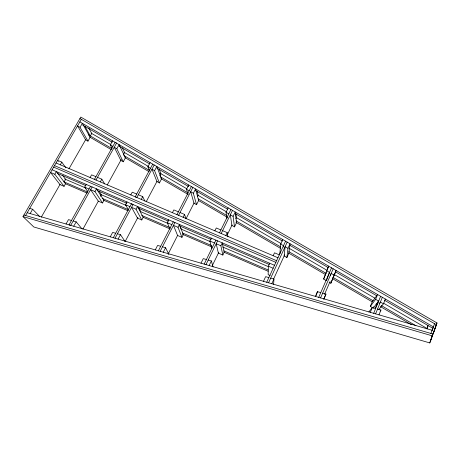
<?xml version="1.0" encoding="UTF-8"?>
<svg xmlns="http://www.w3.org/2000/svg" width="460" height="460" viewBox="0 0 460 460"><rect width="100%" height="100%" fill="white"/><g stroke="black" fill="none" stroke-linecap="round" stroke-linejoin="round"><path stroke-width="0.69" d="M269.709 263.246L268.352 266.19L268.151 274.654L270.112 275.505M273.631 284.332L273.936 279.053L270.698 278.122M282.733 239.528L280.652 244.041L279.887 253.448L280.456 252.218M283.377 247.031L283.504 245.697L280.652 244.041M286.873 257.537L287.977 248.302L290.047 243.771L288.851 253.201L286.873 257.537L284.148 255.944L285.119 246.64L287.977 248.302M426.903 328.894L427.949 325.473M427.225 328.589L427.995 326.088M429.761 342.924L437 322.949L80.787 117.076L23 216.602L33.81 226.981L429.761 342.924L437 322.949M430.41 341.211L432.808 334L23.914 215.027M432.199 330.355L433.372 326.882L79.862 121.888M316.095 295.676L317.469 291.651L320.769 292.6M433.251 333.718L436.327 324.731L79.948 118.513M326.445 280.692L323.644 279.053L328.589 266.121L327.428 269.387M326.272 272.659L323.644 279.053M326.68 280.059L329.509 272.464L326.571 270.756M430.876 333.442L434.573 323.714M330.452 275.321L331.177 273.435L334.127 275.149L330.838 283.262L329.159 282.279M323.823 299.397L325.95 294.101L322.644 293.146M375.607 313.858L382.346 297.292M378.988 314.841L380.943 310.011L377.568 309.034M378.632 309.655L383.445 303.841L385.382 299.052M370.34 306.372L375.642 299.305L377.591 294.538L372.209 301.817L370.34 306.372L373.227 308.062L373.761 306.757M375.113 308.413L378.223 301.317M373.687 313.306L380.621 296.292M370.317 312.323L372.289 307.504L375.653 308.482M324.495 294.423L330.136 281.365M323.897 298.85L325.95 294.101M334.127 275.149L336.133 270.491L330.838 283.262M318.711 297.344L331.522 267.823M320.591 297.89L333.19 268.789M315.41 296.384L317.469 291.651M268.559 282.785L287.195 242.115M273.384 279.507L284.648 254.857M271.802 283.728L273.936 279.053M266.719 282.25L285.579 241.178M273.177 255.731L274.522 252.81L279.3 254.851M263.482 281.313L265.627 276.655L268.858 277.587M234.508 226.901L236.543 222.692L235.238 211.991L233.099 216.373L234.508 226.901L231.88 225.36L230.345 214.774L233.099 216.373M222.835 255.047L224.175 252.287L222.255 242.857L220.852 245.743L222.835 255.047L218.385 253.121L216.183 243.731L220.852 245.743M225.831 235.508L227.223 232.651L222.571 230.667M212.347 265.535L218.799 252.264M227.453 234.462L232.07 224.963M235.876 218.701L236.405 217.614L235.917 213.561M209.139 265.535L211.37 260.958L208.208 260.044M204.177 264.097L215.912 240.137M219.506 232.806L230.931 209.49M205.971 264.615L217.591 240.856M221.179 233.519L232.49 210.392M211.813 248.475L209.858 241.011L211.266 238.142M214.872 230.822L216.269 227.982L220.903 229.954M201.02 263.177L203.262 258.612L206.419 259.526M227.01 218.276L226.038 212.267L228.189 207.897M181.936 237.348L183.304 234.64L179.463 224.48L178.02 227.309L181.936 237.348L177.577 235.462L173.46 225.342L178.02 227.309M196.535 204.677L198.617 200.566L195.546 188.974L193.361 193.257L196.535 204.677L193.97 203.182L190.681 191.693L193.361 193.257M183.137 217.269L184.564 214.463L180.021 212.531M168.118 254.087L177.675 235.267M186.018 218.845L194.114 202.9M197.65 196.454L198.191 195.391L197.139 191.366M163.271 252.224L165.571 247.71L162.472 246.813M158.401 250.809L173.265 221.818M176.956 214.624L191.354 186.541M160.166 251.321L174.903 222.519M178.589 215.326L192.872 187.421M170.022 229.074L167.273 222.68L168.722 219.868M172.419 212.692L173.857 209.904L178.388 211.836M155.302 249.906L157.613 245.41L160.712 246.307M187.921 194.022L186.495 189.255L188.686 184.995M159.419 182.965L161.54 178.946L156.802 166.503L154.571 170.689L159.419 182.965L156.923 181.505L151.961 169.171L154.571 170.689M141.789 219.978L143.192 217.321L137.505 206.459L136.028 209.231L141.789 219.978L137.528 218.132L131.571 207.31L136.028 209.231M159.821 175.795L160.919 173.713L159.177 169.073M125.183 241.448L137.925 217.379M146.153 201.836L157.061 181.234M141.272 199.387L142.732 196.638L138.293 194.741M115.046 238.222L133.049 204.545L131.457 203.837L113.315 237.722M154.198 164.996L136.827 197.484L135.217 196.822L152.72 164.139M118.099 239.108L120.468 234.663L117.421 233.783M110.268 236.837L112.648 232.403L115.69 233.283M149.506 170.717L147.884 166.796L150.121 162.633M128.633 210.168L125.522 204.711L127.006 201.952M130.795 194.908L132.267 192.177L136.695 194.062M123.24 161.799L125.402 157.866L119.077 144.63L116.805 148.712L123.24 161.799L120.807 160.373L114.264 147.234L116.805 148.712M102.499 202.981L103.937 200.364L96.485 188.836L94.973 191.555L102.499 202.981L98.325 201.175L90.614 189.681L94.973 191.555M100.527 196.339L101.395 194.77L99.193 191.337M123.475 154.629L124.597 152.593L122.291 147.706M82.909 229.16L98.394 201.054M107.197 185.07L121.256 159.557M73.738 226.216L76.17 221.835L73.18 220.972M100.332 181.895L101.832 179.199L97.485 177.347M90.568 186.283L69.034 224.865L70.736 225.348L92.132 186.955M94.426 179.371L115.109 142.312L116.541 143.158L95.985 180.038M87.883 191.768L84.698 187.134L86.215 184.431M90.091 177.52L91.592 174.834L95.927 176.68M66.039 223.997L68.482 219.627L71.472 220.489M111.895 148.062L110.302 144.911L112.579 140.846M64.118 181.93L65.59 179.354L62.692 175.433M87.969 141.157L90.16 137.31L82.334 123.32L80.028 127.316L87.969 141.157L85.594 139.771L77.55 125.873L80.028 127.316M64.038 186.34L65.504 183.77L56.361 171.603L54.82 174.277L64.038 186.34L59.95 184.569L50.56 172.437L54.82 174.277M41.245 217.252L60.076 184.356M68.954 168.837L85.652 139.662M30.147 213.578L32.643 209.26L29.704 208.409M60.294 164.795L61.824 162.144L57.575 160.333L58.397 161.483M25.582 215.516L81.351 119.324M368.845 311.972L372.289 307.504M373.227 308.062L378.678 301.07L375.642 299.305M376.728 304.457L378.022 302.801M379.12 303.675L379.971 302.605M380.086 311.023L380.943 310.011M27.203 212.721L432.089 330.257M23 216.602L432.13 335.8M56.045 162.978L277.955 257.772M54.51 165.623L276.609 260.705M53.642 167.118L275.851 262.361M52.101 169.774L274.499 265.299M57.575 173.472L85.916 185.656M97.123 190.474L126.782 203.222M137.988 208.041L168.308 221.076M179.509 225.894L211.146 239.493M222.352 244.312L269.152 264.425M84.698 187.134L89.044 189.008M125.522 204.711L129.967 206.62M167.273 222.68L171.821 224.635M209.858 241.011L214.509 243.012M268.352 266.19L273.148 268.255M64.774 179.003L85.836 188.071M100.97 194.591L125.982 205.355M140.461 211.594L168.107 223.497M181.269 229.16L210.231 241.632M222.732 247.014L268.151 266.57M63.957 181.861L87.676 192.09M102.166 198.346L128.512 209.714M141.686 215.401L170.01 227.619M182.528 233.019L211.514 245.525M224.026 250.924L268.163 269.968M65.366 183.712L87.09 193.091M103.54 200.198L127.897 210.714M143.037 217.252L170.022 228.902M182.528 234.301L212.146 247.095M223.991 252.206L268.094 271.25M82.8 125.137L112.228 142.215M119.065 146.182L149.511 163.858M156.969 168.182L188.663 186.582M195.5 190.549L227.809 209.306M235.267 213.63L282.498 241.046M289.334 245.013L328.48 267.737M335.317 271.705L376.953 295.872M384.41 300.196L432.883 328.331M91.12 133.124L110.986 144.676M124.027 152.26L148.241 166.342M160.04 173.202L186.737 188.726M197.915 195.23L226.475 211.841M236.411 217.614L281.112 243.616M289.185 248.308L327.06 270.336M333.891 274.309L374.865 298.137M383.559 303.192L427.645 328.831M110.302 144.911L112.832 146.389M147.884 166.796L150.483 168.308M186.495 189.255L189.163 190.814M226.038 212.267L228.787 213.865M380.403 302.07L383.445 303.841M88.452 134.883L112.021 148.62M123.803 155.492L149.856 170.671M160.402 176.812L187.691 192.717M198.237 198.864L226.768 215.493M236.072 220.915L280.732 246.939M288.794 251.637L326.008 273.32M332.833 277.299L373.146 300.794M381.213 305.492L415.943 325.732M89.648 137.011L111.343 149.667M124.982 157.619L149.155 171.718M160.931 178.589L188.203 194.494M198.743 200.64L227.251 217.269M235.928 222.335L280.56 248.365M288.615 253.063L325.185 274.396M332.626 278.731L372.295 301.869M376.015 304.037L377.252 304.761M380.351 306.567L411.343 324.645M32.643 209.26L39.543 216.378M76.17 221.835L81.966 228.815M61.824 162.144L65.849 167.842M120.468 234.663L125.074 241.517M101.832 179.199L104.702 183.965M84.996 126.408L90.321 135.976L91.747 133.486L88.774 128.064M138.857 207.972L140.829 211.749M165.571 247.71L168.889 254.455M142.732 196.638L144.843 201.014M180.147 226.527L181.119 229.097M184.564 214.463L185.909 218.431M211.37 260.958L213.055 266.955M227.223 232.651L227.941 236.871"/></g></svg>
